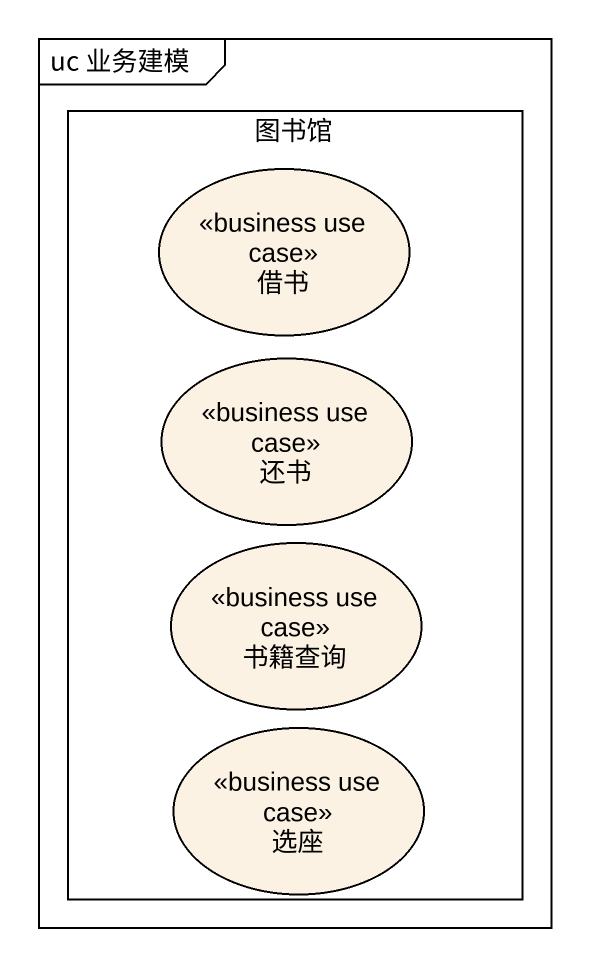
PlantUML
@startuml
mainframe uc 业务建模
rectangle 图书馆 {
  usecase 借书 <<business use case>>
  usecase 还书 <<business use case>>
  usecase 书籍查询 <<business use case>>
  usecase 选座 <<business use case>>
}
@enduml
